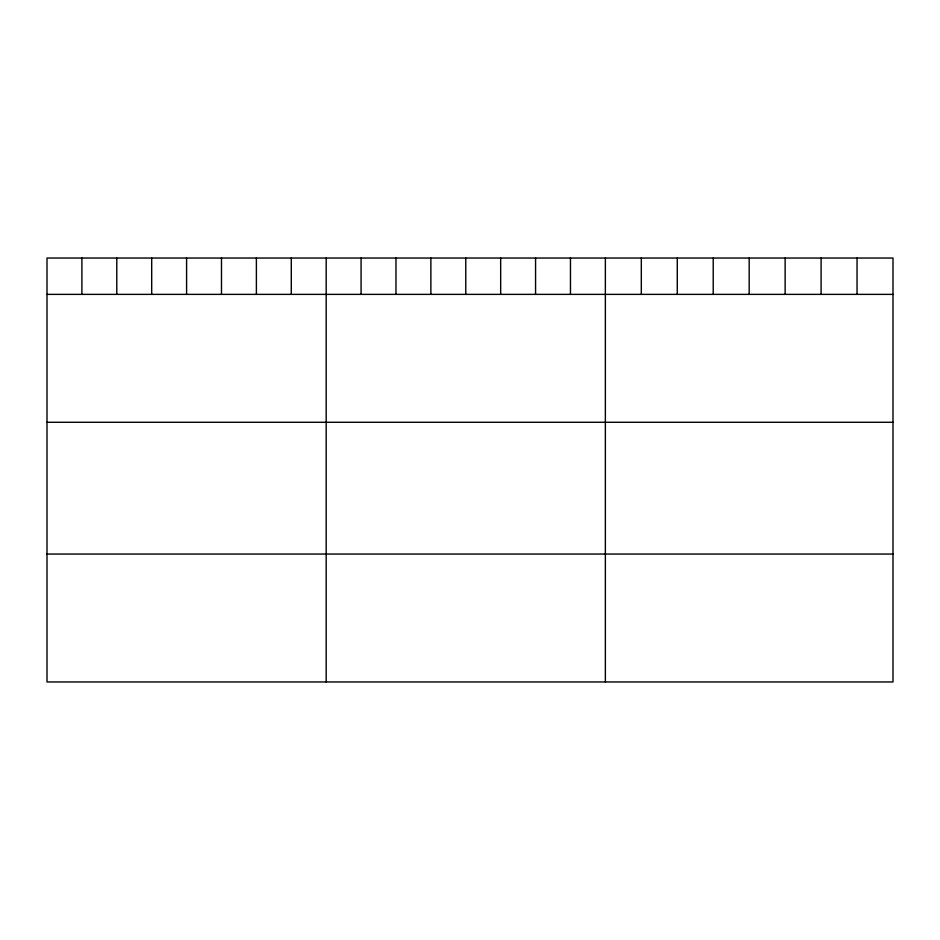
<?xml version="1.0" encoding="UTF-8"?>
<svg xmlns="http://www.w3.org/2000/svg" width="940" height="940" viewBox="0 0 940 940"><rect width="100%" height="100%" fill="white"/><g stroke="black" fill="none" stroke-linecap="round" stroke-linejoin="round"><path stroke-width="1.41" d="M893 294.373L893 681.958L47 681.958L47 258.042L893 258.042L893 294.373L47 294.373M47 422.272L893 422.272M47 554.048L893 554.048M857.045 258.042L857.045 294.373M821.09 258.042L821.09 294.373M785.135 258.042L785.135 294.373M749.18 258.042L749.18 294.373M713.225 258.042L713.225 294.373M677.27 258.042L677.27 294.373M641.315 258.042L641.315 294.373M605.36 258.042L605.36 681.958M570.462 258.042L570.462 294.373M535.565 258.042L535.565 294.373M500.668 258.042L500.668 294.373M465.77 258.042L465.77 294.373M430.873 258.042L430.873 294.373M395.975 258.042L395.975 294.373M361.078 258.042L361.078 294.373M326.18 258.042L326.18 681.958M291.283 258.042L291.283 294.373M256.385 258.042L256.385 294.373M221.488 258.042L221.488 294.373M186.59 258.042L186.59 294.373M151.692 258.042L151.692 294.373M116.795 258.042L116.795 294.373M81.898 258.042L81.898 294.373"/></g></svg>
